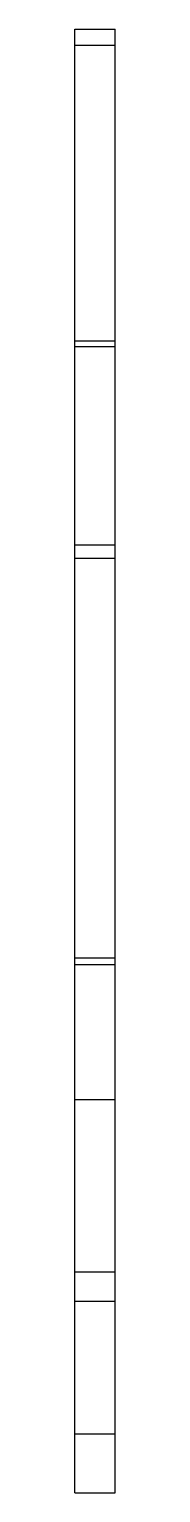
# Model space of a CAD drawing. Header units: millimetres. Extents: x 196 to 201, y 307 to 489.
import ezdxf

# ---------------------------------------------------------------- set-up
doc = ezdxf.new("R2010")
doc.units = ezdxf.units.MM
doc.header["$LTSCALE"] = 23.1
doc.layers.get('0').update_dxf_attribs({"linetype": 'CONTINUOUS'})
doc.layers.add('MARK', color=7, linetype='CONTINUOUS')

msp = doc.modelspace()

# ---------------------------------------------------------------- linework, layer by layer
at = {"color": 7, "linetype": 'Continuous'}
for p, q in [((196.37, 488.98), (201.37, 488.98)), ((196.37, 307.47), (196.37, 488.98)), ((201.37, 307.48), (201.37, 488.98)), ((196.37, 334.86), (201.37, 334.86))]:
    msp.add_line(p, q, dxfattribs=at)
at = {"layer": 'MARK', "linetype": 'Continuous'}
for p, q in [((196.37, 486.99), (201.37, 486.99)), ((196.37, 450.33), (201.37, 450.33)), ((196.37, 449.63), (201.37, 449.63)), ((196.37, 425.04), (201.37, 425.04)), ((196.37, 423.4), (201.37, 423.4)), ((196.37, 373.83), (201.37, 373.83)), ((196.37, 373), (201.37, 373)), ((196.37, 356.26), (201.37, 356.26)), ((196.37, 331.22), (201.37, 331.22)), ((196.37, 314.76), (201.37, 314.76)), ((196.37, 307.47), (201.37, 307.47))]:
    msp.add_line(p, q, dxfattribs=at)

doc.saveas('drawing.dxf')
